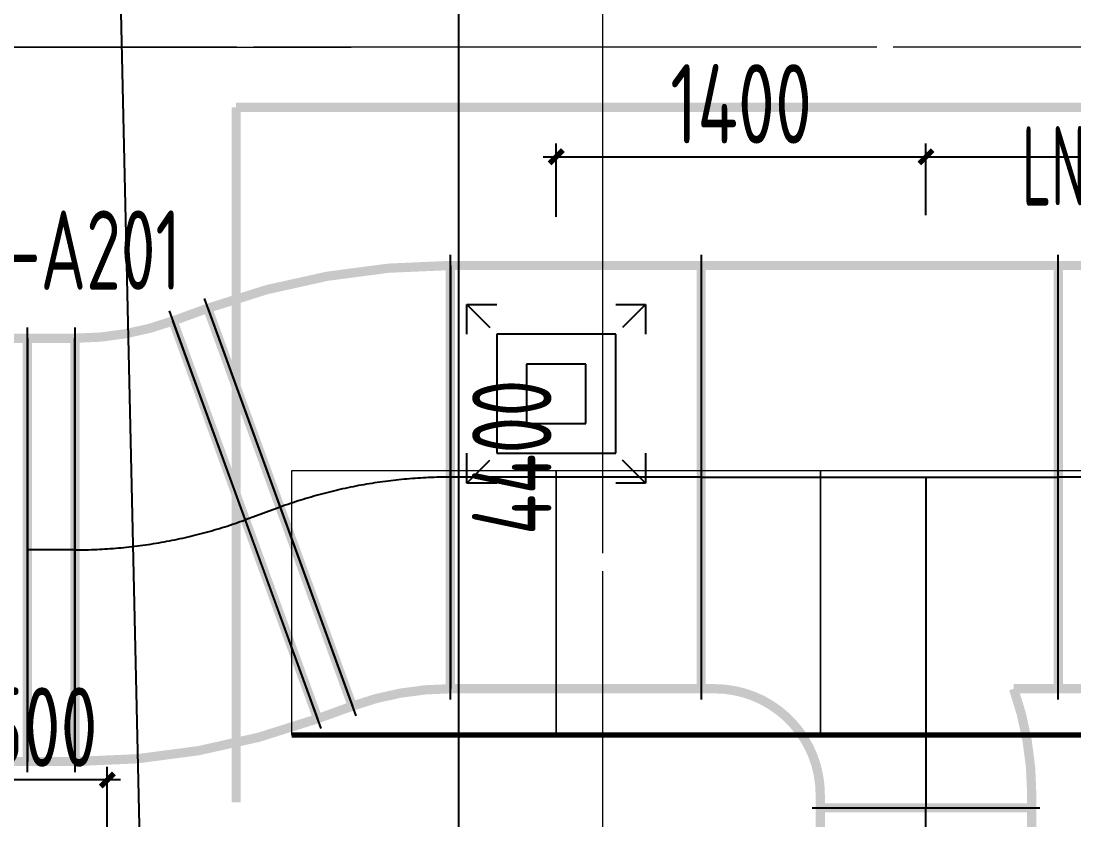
# Model space of a CAD drawing. Extents: x 4 to 13611208, y -605838 to 574722.
# Drawn here: x 13263198 to 13267181, y 201639 to 204658 of the extents above; entities that cross this region are included whole.
import ezdxf
from ezdxf.enums import TextEntityAlignment as Align

# ---------------------------------------------------------------- set-up
doc = ezdxf.new("R2010")
doc.units = 0
doc.header["$LTSCALE"] = 1000
doc.header["$MEASUREMENT"] = 0
for name, pattern in [('CENTER2', [28.575000000000003, 19.05, -3.175, 3.175, -3.175]), ('DASH', [0.35, 0.25, -0.1]), ('DOTE', [2.4200000000000004, 2, -0.2, 0.02, -0.2])]:
    doc.linetypes.add(name, pattern=pattern)
doc.layers.add('0标记', color=1, linetype='Continuous', plot=False)
for name, color, linetype in [('DUCT-K-P标注', 7, 'Continuous'), ('DUCT-K-S中心线', 5, 'CENTER2'), ('DUCT-K-S法兰', 2, 'Continuous'), ('DUCT-K-S管', 40, 'Continuous'), ('DUCT-K-S管端线', 4, 'Continuous'), ('DUCT-K-S风口', 7, 'Continuous'), ('VRV-标注', 7, 'Continuous'), ('VRV-管线', 70, 'Continuous')]:
    doc.layers.add(name, color=color, linetype=linetype)
doc.layers.add('建筑底图', color=8, linetype='Continuous', lineweight=13)
doc.styles.add('67', font='gbenor.shx', dxfattribs={"width": 0.7, "bigfont": 'hztxt.shx'})
doc.styles.add('du', font='gbenor.shx', dxfattribs={"width": 0.8, "bigfont": 'hztxt.shx'})
doc.dimstyles.new('67', dxfattribs={"dimscale": 100, "dimtxt": 3, "dimasz": 0.5, "dimexe": 0.5, "dimexo": 2, "dimgap": 0.5, "dimtad": 2, "dimdec": 0, "dimrnd": 5, "dimzin": 0, "dimdsep": 46, "dimtxsty": 'du', "dimblk": 'ARCHTICK', "dimcen": 0, "dimdle": 0.5, "dimclrd": 256, "dimclre": 256, "dimclrt": 256, "dimazin": 0, "dimtfac": 1, "dimtdec": 0, "dimtix": 1, "dimtmove": 2, "dimatfit": 3, "dimfxl": 100, "dimtolj": 1, "dimtzin": 0, "dimlwd": -1, "dimlwe": -1, "dimarcsym": 0})

# ---------------------------------------------------------------- blocks, each defined once
blk = doc.blocks.new('_ArchTick')
at = {"color": 0, "linetype": 'ByBlock', "const_width": 0.4}
blk.add_lwpolyline([(-0.5, -0.5), (0.5, 0.5)], dxfattribs=at)
blk = doc.blocks.new('*D468')
at = {"layer": 'DUCT-K-P标注', "transparency": 16777216}
for p, q in [((13265222.45371324, 203918.836817664), (13265222.45371324, 204195.4401418678)), ((13266620.94634259, 203924.3674808508), (13266620.94634259, 204195.4401418678)), ((13265172.45371324, 204145.4401418678), (13266670.94634259, 204145.4401418678))]:
    blk.add_line(p, q, dxfattribs=at)
at = {"layer": 'DUCT-K-P标注', "transparency": 16777216, "xscale": 50, "yscale": 50, "zscale": 50, "rotation": 180}
blk.add_blockref('_ArchTick', (13265222.45371324, 204145.4401418678), dxfattribs=at)
at = {"layer": 'DUCT-K-P标注', "transparency": 16777216, "xscale": 50, "yscale": 50, "zscale": 50}
blk.add_blockref('_ArchTick', (13266620.94634259, 204145.4401418678), dxfattribs=at)
at = {"layer": 'DUCT-K-P标注', "transparency": 16777216, "insert": (13265921.70002792, 204345.4401418678), "char_height": 300, "attachment_point": 5, "style": 'du'}
blk.add_mtext('\\A1;1400', dxfattribs=at)
blk = doc.blocks.new('*D469')
at = {"layer": 'DUCT-K-P标注', "transparency": 16777216}
for p, q in [((13266620.94634259, 203924.3674808508), (13266620.94634259, 204195.4401418678)), ((13268622.90572239, 203924.3674808508), (13268622.90572239, 204195.4401418678)), ((13266570.94634259, 204145.4401418678), (13268672.90572239, 204145.4401418678))]:
    blk.add_line(p, q, dxfattribs=at)
at = {"layer": 'DUCT-K-P标注', "transparency": 16777216, "xscale": 50, "yscale": 50, "zscale": 50, "rotation": 180}
blk.add_blockref('_ArchTick', (13266620.94634259, 204145.4401418678), dxfattribs=at)
at = {"layer": 'DUCT-K-P标注', "transparency": 16777216, "xscale": 50, "yscale": 50, "zscale": 50}
blk.add_blockref('_ArchTick', (13268622.90572239, 204145.4401418678), dxfattribs=at)
at = {"layer": 'DUCT-K-P标注', "transparency": 16777216, "insert": (13267621.92603249, 204345.4401418678), "char_height": 300, "attachment_point": 5, "style": 'du'}
blk.add_mtext('\\A1;2000', dxfattribs=at)
blk = doc.blocks.new('*D1928')
at = {"layer": 'VRV-标注', "transparency": 16777216}
for p, q in [((13263022.36620498, 201009.5146918722), (13263022.36620498, 201839.6076551331)), ((13263524.51773332, 201009.5146918772), (13263524.51773332, 201839.6076551331)), ((13263574.51773332, 201789.6076551331), (13262972.36620498, 201789.6076551331))]:
    blk.add_line(p, q, dxfattribs=at)
at = {"layer": 'VRV-标注', "transparency": 16777216, "xscale": 50, "yscale": 50, "zscale": 50, "rotation": 180}
blk.add_blockref('_ArchTick', (13263022.36620498, 201789.6076551331), dxfattribs=at)
at = {"layer": 'VRV-标注', "transparency": 16777216, "xscale": 50, "yscale": 50, "zscale": 50}
blk.add_blockref('_ArchTick', (13263524.51773332, 201789.6076551331), dxfattribs=at)
at = {"layer": 'VRV-标注', "transparency": 16777216, "insert": (13263273.44196915, 201989.6076551331), "char_height": 300, "attachment_point": 5, "style": 'du'}
blk.add_mtext('\\A1;500', dxfattribs=at)
blk = doc.blocks.new('*D1930')
at = {"layer": 'VRV-标注', "transparency": 16777216}
for p, q in [((13264854.59597543, 200759.5146918772), (13264854.59597543, 205259.5150238131)), ((13264424.51773311, 205209.5150238131), (13264904.59597543, 205209.5150238131)), ((13264424.51773326, 200809.5146918772), (13264904.59597543, 200809.5146918772))]:
    blk.add_line(p, q, dxfattribs=at)
at = {"layer": 'VRV-标注', "transparency": 16777216, "xscale": 50, "yscale": 50, "zscale": 50}
for p, rotation in [((13264854.59597543, 205209.5150238131), 90), ((13264854.59597543, 200809.5146918772), 270)]:
    blk.add_blockref('_ArchTick', p, dxfattribs=dict(at, rotation=rotation))
at = {"layer": 'VRV-标注', "transparency": 16777216, "insert": (13265054.59597543, 203009.5148578473), "char_height": 300, "attachment_point": 5, "rotation": 90, "style": 'du'}
blk.add_mtext('\\A1;4400', dxfattribs=at)
blk = doc.blocks.new('$风口$00000060')
for p, q in [((-299.9999999996071, 300.000000000131), (-199.9999999997381, 299.9999999998763)), ((-299.9999999998654, 200.0000000002619), (-299.9999999996071, 300.000000000131)), ((-299.9999999996071, 300.000000000131), (-222.7858342143918, 222.7858342143372)), ((199.9999999997381, 299.9999999995489), (299.9999999996071, 299.9999999998035)), ((299.9999999996071, 299.9999999998035), (222.7858342142099, 222.7858342141917)), ((299.9999999996071, 299.9999999998035), (299.9999999998654, 199.9999999999345)), ((-299.9999999994143, -299.9999999996071), (-299.9999999996726, -199.9999999997381)), ((299.9999999998654, -200.0000000002656), (299.9999999996071, -300.0000000001346)), ((-299.9999999994143, -299.9999999996071), (-222.7858342140134, -222.7858342139953)), ((299.9999999996071, -300.0000000001346), (222.7858342143918, -222.7858342143372)), ((-199.9999999995453, -299.9999999993524), (-299.9999999994143, -299.9999999996071)), ((299.9999999996071, -300.0000000001346), (199.9999999997381, -299.9999999998763))]:
    blk.add_line(p, q)
at = {"color": 0}
for p, q in [((-199.9999999997417, 199.9999999997381), (-199.9999999997417, -199.9999999997381)), ((199.9999999997381, 199.9999999997381), (-199.9999999997417, 199.9999999997381)), ((199.9999999997381, -199.9999999997381), (199.9999999997381, 199.9999999997381)), ((-99.99999999986903, 99.99999999986903), (-99.99999999986903, -99.99999999986903)), ((99.99999999986903, 99.99999999986903), (-99.99999999986903, 99.99999999986903)), ((99.99999999986903, -99.99999999986903), (99.99999999986903, 99.99999999986903)), ((-99.99999999986903, -99.99999999986903), (99.99999999986903, -99.99999999986903)), ((-199.9999999997417, -199.9999999997381), (199.9999999997381, -199.9999999997381))]:
    blk.add_line(p, q, dxfattribs=at)

msp = doc.modelspace()

# ---------------------------------------------------------------- linework, layer by layer
at = {"layer": '0标记'}
msp.add_lwpolyline([(13263991.41646449, 186314.9356538166), (13262812.09840045, 238538.3825043203), (13261754.10032735, 195134.6203472519)], dxfattribs=at)
at = {"layer": 'DUCT-K-S中心线'}
for p, q in [((13264822.16620482, 202934.5143254568), (13264822.06620482, 202934.5143254568)), ((13265770.74634259, 202934.5143254569), (13264822.36620482, 202934.5143254568)), ((13265770.94634259, 202934.5143254569), (13266620.94634259, 202934.5143254569)), ((13266620.94634259, 202934.5143254569), (13267120.94634259, 202934.514325457)), ((13266620.94634259, 202934.5143254569), (13266620.94634259, 201684.5143254569)), ((13274271.96620504, 202934.514325495), (13267121.14634259, 202934.514325457)), ((13264177.76140594, 202820.8531075193), (13264046.77232655, 202773.1769816092)), ((13264178.04331372, 202820.9557135623), (13264177.94934446, 202820.921511548)), ((13264046.49041877, 202773.0743755662), (13264046.58438803, 202773.1085775805)), ((13263402.16752767, 202659.5157636717), (13263222.56620496, 202659.5157636717)), ((13263402.36752767, 202659.5157636717), (13263402.46752767, 202659.5157636717)), ((13266620.94634259, 201234.724070976), (13266620.94634259, 201684.3143254569))]:
    msp.add_line(p, q, dxfattribs=at)
for centre, radius, start, end in [((13264822.06620482, 201051.517362666), 1882.996962790843, 89.99999999994331, 110.0000000000413), ((13263402.46752767, 204542.5127264626), 1882.996962790901, 269.9999999999433, 290.0000000000407)]:
    msp.add_arc(centre, radius, start, end, dxfattribs=at)
at = {"layer": 'DUCT-K-S法兰'}
for p, q in [((13264822.26620482, 202094.5143254568), (13264822.26620482, 203774.5143254568)), ((13265770.84634259, 203774.5143254569), (13265770.84634259, 202094.5143254569)), ((13267121.04634259, 202094.514325457), (13267121.04634259, 203774.514325457)), ((13263890.55845517, 203610.2291111279), (13264465.15229523, 202031.5455079393)), ((13264333.97527732, 201983.8009780006), (13263759.38143727, 203562.4845811892)), ((13263222.46620496, 201819.5157636717), (13263222.46620496, 203499.5157636717)), ((13263402.26752767, 203499.5157636717), (13263402.26752767, 201819.5157636717)), ((13266190.94634259, 201684.4143254569), (13267050.94634259, 201684.4143254569))]:
    msp.add_line(p, q, dxfattribs=at)
at = {"layer": 'DUCT-K-S法兰', "color": 18, "true_color": 0x000000}
for p in [(13264822.16620482, 202934.5143254568, 4400), (13264822.36620482, 202934.5143254568, 4400), (13265770.74634259, 202934.5143254569, 4400), (13265770.94634259, 202934.5143254569, 4400), (13267120.94634259, 202934.514325457, 4400), (13267121.14634259, 202934.514325457, 4400), (13264177.76140594, 202820.8531075193, 4400), (13264177.94934446, 202820.921511548, 4400), (13264046.58438803, 202773.1085775805, 4400), (13264046.77232655, 202773.1769816092, 4400), (13263222.36620496, 202659.5157636717, 4400), (13263222.56620496, 202659.5157636717, 4400), (13263402.16752767, 202659.5157636717, 4400), (13263402.36752767, 202659.5157636717, 4400), (13266620.94634259, 201684.5143254569, 3660), (13266620.94634259, 201684.3143254569, 3660)]:
    msp.add_point(p, dxfattribs=at)
at = {"layer": 'DUCT-K-S管', "const_width": 35}
for points in [[(13264822.06620482, 203734.5143254568, 0.08748866352586908), (13263904.42719906, 203572.7098101904)], [(13263402.46752767, 203459.5157636717, 0.08748866352415095), (13263772.87430411, 203524.8284721948)], [(13264822.06620482, 202134.5143254568, 0.0874886635241556), (13264451.65942839, 202069.2016169337)], [(13267020.94634259, 201734.5143254569, 0.08516423318040953), (13266952.31719249, 202134.514325457)], [(13263402.46752767, 201859.5157636717, 0.08748866352586707), (13264320.10653343, 202021.3202789381)]]:
    msp.add_lwpolyline(points, format="xyb", dxfattribs=at)
for points in [[(13264822.16620482, 203734.5143254568), (13264822.06620482, 203734.5143254568)], [(13265770.74634259, 203734.5143254569), (13264822.36620482, 203734.5143254568)], [(13264822.36620482, 203734.5143254568), (13264822.36620482, 202134.5143254568)], [(13265770.74634259, 202134.5143254569), (13265770.74634259, 203734.5143254569)], [(13265820.94634259, 203734.5143254569), (13265770.94634259, 203734.5143254569)], [(13267120.94634259, 203734.514325457), (13265820.94634259, 203734.5143254569)], [(13274271.96620503, 203734.514325495), (13267121.14634259, 203734.514325457)], [(13267121.14634259, 203734.514325457), (13267121.14634259, 202134.514325457)], [(13263904.14529128, 203572.6072041486), (13263773.15621189, 203524.9310782385)], [(13264451.3775206, 202069.09901089), (13263904.14529128, 203572.6072041486)], [(13263904.42719906, 203572.7098101908), (13263904.3332298, 203572.6756081765)], [(13263772.96827337, 203524.8626742091), (13263772.87430411, 203524.8284721947)], [(13263773.15621189, 203524.9310782385), (13264320.38844121, 202021.4228849799)], [(13263022.36620496, 203459.5157636717), (13263222.36620496, 203459.5157636717)], [(13263402.16752767, 203459.5157636717), (13263222.56620496, 203459.5157636717)], [(13263222.56620496, 203459.5157636717), (13263222.56620496, 201859.5157636717)], [(13263402.16752767, 201859.5157636717), (13263402.16752767, 203459.5157636717)], [(13263402.46752767, 203459.5157636717), (13263402.36752767, 203459.5157636717)], [(13264822.06620482, 202134.5143254568), (13264822.16620482, 202134.5143254568)], [(13264822.36620482, 202134.5143254568), (13265770.74634259, 202134.5143254569)], [(13265770.94634259, 202134.5143254569), (13265820.94634259, 202134.5143254569)], [(13266952.31719249, 202134.514325457), (13267120.94634259, 202134.514325457)], [(13267121.14634259, 202134.514325457), (13274271.96620504, 202134.514325495)], [(13264320.38844121, 202021.4228849799), (13264451.3775206, 202069.09901089)], [(13264451.56545912, 202069.1674149194), (13264451.65942839, 202069.2016169338)], [(13264320.10653343, 202021.3202789377), (13264320.20050269, 202021.354480952)], [(13263222.36620496, 201859.5157636717), (13263022.36620496, 201859.5157636717)], [(13263222.56620496, 201859.5157636717), (13263402.16752767, 201859.5157636717)], [(13263402.36752767, 201859.5157636717), (13263402.46752767, 201859.5157636717)], [(13266220.94634259, 201734.5143254569), (13266220.94634259, 201684.5143254569)], [(13267020.94634259, 201684.5143254569), (13267020.94634259, 201734.5143254569)], [(13267020.94634259, 201684.3143254569), (13266220.94634259, 201684.3143254569)], [(13266220.94634259, 201684.3143254569), (13266220.94634259, 201234.724070976)], [(13267020.94634259, 201234.724070976), (13267020.94634259, 201684.3143254569)]]:
    msp.add_lwpolyline(points, dxfattribs=at)
at = {"layer": 'DUCT-K-S管', "extrusion": (0, 0, -1), "const_width": 35}
msp.add_lwpolyline([(-13265820.94634259, 202134.5143254569, 0.4142135623749063), (-13266220.94634259, 201734.5143254569)], format="xyb", dxfattribs=at)
at = {"layer": 'DUCT-K-S管', "color": 18, "true_color": 0x000000}
for p in [(13264822.16620482, 202934.5143254568, 4400), (13265770.94634259, 202934.5143254569, 4400), (13267120.94634259, 202934.514325457, 4400), (13264177.94934446, 202820.921511548, 4400), (13264046.58438803, 202773.1085775805, 4400), (13263402.36752767, 202659.5157636717, 4400), (13266620.94634259, 201684.5143254569, 4160)]:
    msp.add_point(p, dxfattribs=at)
at = {"layer": 'DUCT-K-S管端线'}
for p, q in [((13264822.16620482, 203734.5143254568), (13264822.16620482, 202134.5143254568)), ((13265770.94634259, 203734.5143254569), (13265770.94634259, 202134.5143254569)), ((13267120.94634259, 202134.514325457), (13267120.94634259, 203734.514325457)), ((13263904.3332298, 203572.6756081765), (13264451.56545912, 202069.1674149194)), ((13264320.20050269, 202021.354480952), (13263772.96827337, 203524.8626742091)), ((13263222.36620496, 203459.5157636717), (13263222.36620496, 201859.5157636717)), ((13263402.36752767, 201859.5157636717), (13263402.36752767, 203459.5157636717)), ((13266220.94634259, 201684.5143254569), (13267020.94634259, 201684.5143254569))]:
    msp.add_line(p, q, dxfattribs=at)
at = {"layer": 'VRV-管线', "linetype": 'DASH', "const_width": 35}
for points in [[(13264011.8905983, 201705.1586335599), (13264011.8905983, 204332.3485845262)], [(13264011.8905983, 204332.3485845262), (13274080.88774793, 204332.3485845262)]]:
    msp.add_lwpolyline(points, dxfattribs=at)
at = {"layer": '建筑底图', "color": 8, "linetype": 'DOTE'}
for p, q in [((13265397.36620495, 226059.4508633827), (13265397.36620496, 202646.5019486825)), ((13265397.36620496, 212259.5146850917), (13265397.36620496, 180083.0282935039)), ((13474197.36620497, 204559.5146856282), (13119297.36620772, 204559.5146856282)), ((13273694.5, 204559.5166343108), (13235028, 204559.5144373711)), ((13255597.366205, 204559.5123766037), (13264447.36620569, 204559.5123766037))]:
    msp.add_line(p, q, dxfattribs=at)
at = {"layer": '建筑底图', "color": 8}
for points in [[(13265222.36620499, 201959.5146858384), (13264222.36620499, 201959.5146858384), (13264222.36620499, 202959.5146858384), (13265222.36620499, 202959.5146858384)], [(13266222.36620499, 201959.5146858384), (13265222.36620499, 201959.5146858384), (13265222.36620499, 202959.5146858384), (13266222.36620499, 202959.5146858384)], [(13267222.36620499, 201959.5146858384), (13266222.36620499, 201959.5146858384), (13266222.36620499, 202959.5146858384), (13267222.36620499, 202959.5146858384)]]:
    msp.add_lwpolyline(points, close=True, dxfattribs=at)
at = {"layer": '建筑底图', "color": 8, "const_width": 20}
msp.add_lwpolyline([(13264222.36620499, 201959.5146858384), (13273222.36620499, 201959.5146858384)], dxfattribs=at)
at = {"layer": '建筑底图', "color": 8}
msp.add_lwpolyline([(13273222.36620499, 201959.5146858384), (13264222.36620499, 201959.5146858384)], dxfattribs=at)

# ---------------------------------------------------------------- block references
at = {"layer": 'DUCT-K-S风口', "xscale": 1.125, "yscale": 1.125}
msp.add_blockref('$风口$00000060', (13265222.45371324, 203249.5146858384, 3500), dxfattribs=at)

# ---------------------------------------------------------------- texts
at = {"layer": 'DUCT-K-P标注', "style": '67', "width": 0.75}
msp.add_text('AFHF-A201', height=300, dxfattribs=at).set_placement((13262528.32331195, 203642.6260394933, 12700))
at = {"layer": 'VRV-标注', "style": '67', "width": 0.6}
msp.add_text('LN DN25(3.20)', height=300, dxfattribs=at).set_placement((13267633.19563761, 204110.7109347126), align=Align.MIDDLE_CENTER)

# ---------------------------------------------------------------- dimensions: what is measured, and where the dimension line sits
at = {"layer": 'DUCT-K-P标注'}
for base, p1, p2, picture, middle in [((13266620.94634259, 204145.4401418678), (13265222.45371324, 203718.836817664), (13266620.94634259, 203724.3674808508), '*D468', (13265921.70002792, 204345.4401418678)), ((13268622.90572239, 204145.4401418678), (13266620.94634259, 203724.3674808508), (13268622.90572239, 203724.3674808508), '*D469', (13267621.92603249, 204345.4401418678))]:
    dim = msp.add_linear_dim(base=base, p1=p1, p2=p2, dimstyle='67', dxfattribs=at)
    dim.commit()
    dim.dimension.update_dxf_attribs({"geometry": picture, "text_midpoint": middle})
at = {"layer": 'VRV-标注'}
dim = msp.add_linear_dim(base=(13264854.59597543, 205209.5150238131), p1=(13264224.51773326, 200809.5146918772), p2=(13264224.51773311, 205209.5150238131), angle=90, dimstyle='67', dxfattribs=at)
dim.commit()
dim.dimension.update_dxf_attribs({"geometry": '*D1930', "text_midpoint": (13265054.59597543, 203009.5148578473)})
dim = msp.add_linear_dim(base=(13263022.36620498, 201789.6076551331), p1=(13263524.51773332, 200809.5146918772), p2=(13263022.36620498, 200809.5146918722), dimstyle='67', dxfattribs=at)
dim.commit()
dim.dimension.update_dxf_attribs({"geometry": '*D1928', "text_midpoint": (13263273.44196915, 201989.6076551331)})

doc.saveas('drawing.dxf')
